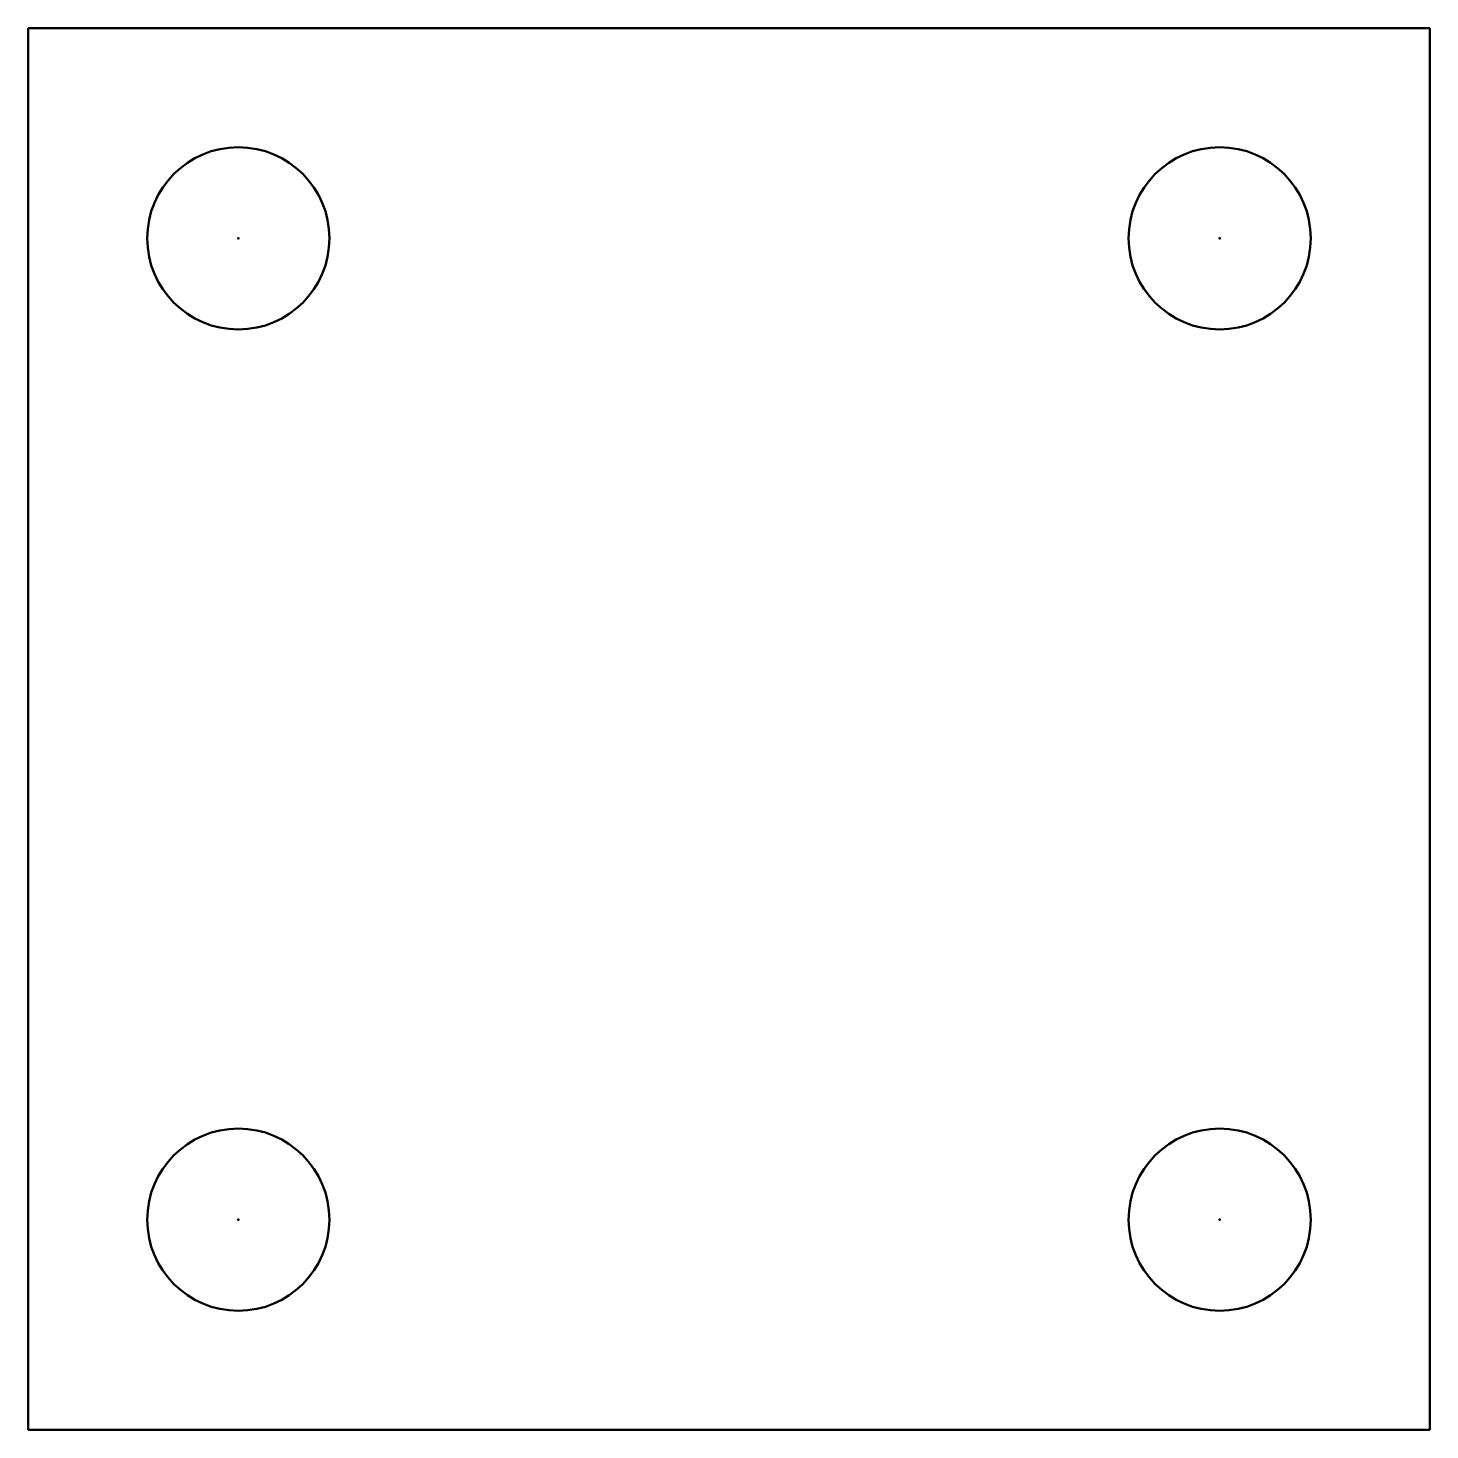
# Model space of a CAD drawing. Header units: millimetres. Extents: x 0 to 100, y 0 to 100.
import ezdxf

# ---------------------------------------------------------------- set-up
doc = ezdxf.new("R2010")
doc.units = ezdxf.units.MM
doc.linetypes.add('Сплошная', pattern=[0])
for name, color, linetype, lineweight in [('IV_ARC_CENTERS', 7, 'Сплошная', 50), ('IV_INTERIOR_PROFILES', 7, 'Сплошная', 50), ('IV_OUTER_PROFILE', 7, 'Сплошная', 50)]:
    doc.layers.add(name, color=color, linetype=linetype, lineweight=lineweight)

msp = doc.modelspace()

# ---------------------------------------------------------------- linework, layer by layer
at = {"layer": 'IV_ARC_CENTERS'}
for p in [(15, 85), (85, 85), (15, 15), (85, 15)]:
    msp.add_point(p, dxfattribs=at)
at = {"layer": 'IV_INTERIOR_PROFILES'}
for centre in [(15, 85), (85, 85), (15, 15), (85, 15)]:
    msp.add_circle(centre, 6.5, dxfattribs=at)
at = {"layer": 'IV_OUTER_PROFILE'}
for p, q in [((0, 100), (100, 100)), ((0, 0), (0, 100)), ((100, 100), (100, 0)), ((100, 0), (0, 0))]:
    msp.add_line(p, q, dxfattribs=at)

doc.saveas('drawing.dxf')
